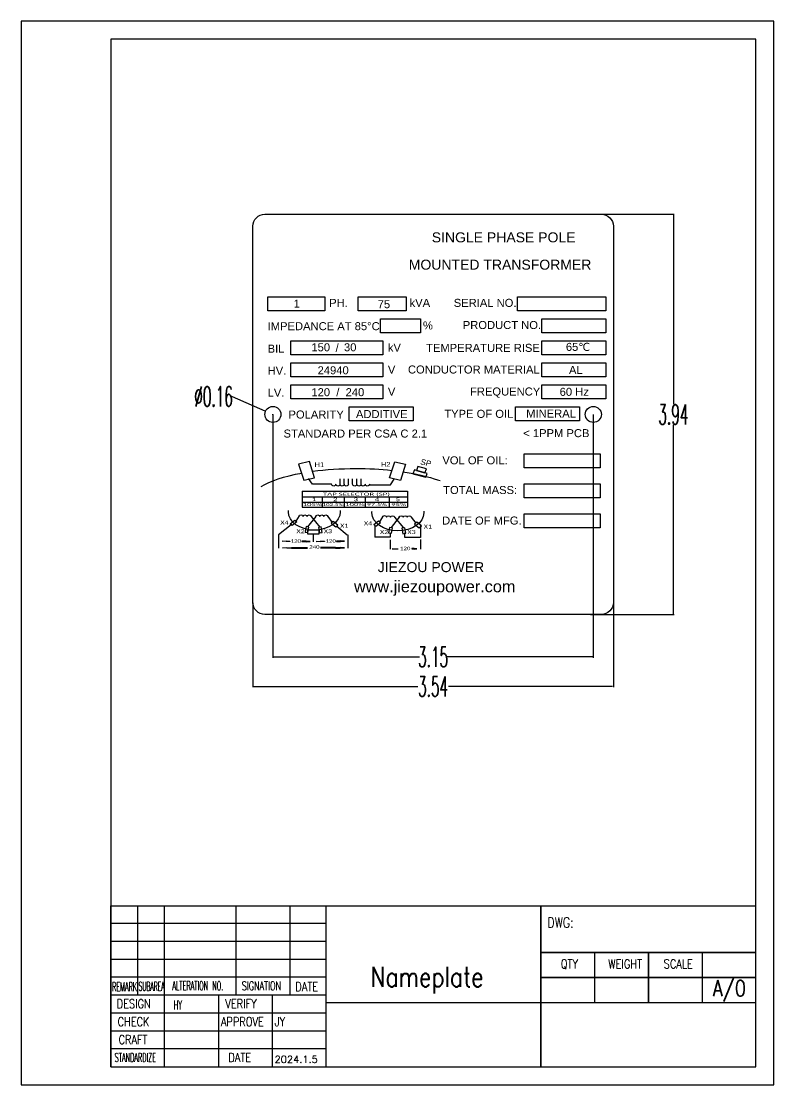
# Model space of a CAD drawing. Extents: x 4438 to 384502, y -178203 to -21188.
# Drawn here: x 383784.2 to 383972.1, y -175178 to -174912.3 of the extents above; entities that cross this region are included whole.
import ezdxf

# ---------------------------------------------------------------- set-up
doc = ezdxf.new("R2010")
doc.units = 0
doc.header["$LTSCALE"] = 8
doc.header["$MEASUREMENT"] = 0
doc.layers.get('0').update_dxf_attribs({"linetype": 'CONTINUOUS'})
doc.layers.get('DEFPOINTS').update_dxf_attribs({"linetype": 'CONTINUOUS'})
for name, color, linetype in [('C00-00-00', 7, 'CONTINUOUS'), ('INTE_THICK', 7, 'CONTINUOUS'), ('layer 1', 7, 'CONTINUOUS')]:
    doc.layers.add(name, color=color, linetype=linetype)
for name, color, linetype, lineweight in [('标注', 7, 'CONTINUOUS', 20), ('标注、文本', 3, 'CONTINUOUS', 25), ('粗实线层', 7, 'CONTINUOUS', 50)]:
    doc.layers.add(name, color=color, linetype=linetype, lineweight=lineweight)
doc.styles.add('1', font='arial.ttf', dxfattribs={"height": 1})
doc.styles.add('2', font='calibri.ttf', dxfattribs={"height": 1})
doc.styles.get("Standard").update_dxf_attribs({"font": 'txt.shx', "width": 0.5, "bigfont": 'intecad.shx'})
doc.styles.add('TEXTSTYLE_3', font='txt', dxfattribs={"width": 0.8, "bigfont": 'hztxt.shx'})
doc.styles.add('TEXTSTYLE_4', font='txt', dxfattribs={"width": 0.65, "bigfont": 'hztxt.shx'})
doc.styles.add('TEXTSTYLE_5', font='txt', dxfattribs={"width": 0.45, "bigfont": 'hztxt.shx'})
doc.styles.add('TEXTSTYLE_7', font='txt', dxfattribs={"width": 0.75, "bigfont": 'hztxt.shx'})
doc.dimstyles.new('文字', dxfattribs={"dimtxt": 5, "dimasz": 0.18, "dimexe": 0.18, "dimexo": 0.0625, "dimgap": 0.09, "dimtad": 0, "dimtih": 1, "dimtoh": 1, "dimdec": 4, "dimzin": 0, "dimdsep": 46, "dimtxsty": 'Standard', "dimcen": 0.09, "dimadec": 0, "dimazin": 0, "dimtfac": 1, "dimtdec": 4, "dimtofl": 0, "dimtmove": 0, "dimatfit": 3, "dimfxl": 1, "dimtolj": 1, "dimtzin": 0, "dimarcsym": 0})

# ---------------------------------------------------------------- blocks, each defined once
blk = doc.blocks.new('*D13')
at = {"layer": 'DEFPOINTS', "color": 0, "ltscale": 0.5, "transparency": 16777216}
for p in [(383842.03, -175057.56), (383932.03, -175057.56), (383932.03, -175078.57)]:
    blk.add_point(p, dxfattribs=at)
at = {"layer": '标注', "color": 0, "lineweight": -2, "ltscale": 0.5, "transparency": 16777216}
for p, q in [((383842.03, -175057.62), (383842.03, -175078.75)), ((383932.03, -175057.62), (383932.03, -175078.75)), ((383842.21, -175078.57), (383883.19, -175078.57)), ((383931.85, -175078.57), (383890.87, -175078.57))]:
    blk.add_line(p, q, dxfattribs=at)
at = {"layer": '标注', "color": 0, "ltscale": 0.5, "transparency": 16777216}
for points in [[(383842.21, -175078.54), (383842.21, -175078.6), (383842.03, -175078.57)], [(383931.85, -175078.54), (383931.85, -175078.6), (383932.03, -175078.57)]]:
    blk.add_solid(points, dxfattribs=at)
at = {"layer": '标注', "color": 0, "ltscale": 0.5, "transparency": 16777216, "insert": (383887.03, -175078.57), "char_height": 5, "attachment_point": 5}
blk.add_mtext('\\A1;3.54', dxfattribs=at)
blk = doc.blocks.new('*D35')
at = {"layer": 'DEFPOINTS', "color": 0, "ltscale": 0.5, "transparency": 16777216}
for p in [(383926.25, -174960.56), (383947.02, -174960.56), (383926.25, -175060.56)]:
    blk.add_point(p, dxfattribs=at)
at = {"layer": '标注', "color": 0, "lineweight": -2, "ltscale": 0.5, "transparency": 16777216}
for p, q in [((383926.31, -174960.56), (383947.2, -174960.56)), ((383947.02, -174960.74), (383947.02, -175007.97)), ((383947.02, -175060.38), (383947.02, -175013.15)), ((383926.31, -175060.56), (383947.2, -175060.56))]:
    blk.add_line(p, q, dxfattribs=at)
at = {"layer": '标注', "color": 0, "ltscale": 0.5, "transparency": 16777216}
for points in [[(383946.99, -174960.74), (383947.05, -174960.74), (383947.02, -174960.56)], [(383946.99, -175060.38), (383947.05, -175060.38), (383947.02, -175060.56)]]:
    blk.add_solid(points, dxfattribs=at)
at = {"layer": '标注', "color": 0, "ltscale": 0.5, "transparency": 16777216, "insert": (383947.02, -175010.56), "char_height": 5, "attachment_point": 5}
blk.add_mtext('\\A1;3.94', dxfattribs=at)
blk = doc.blocks.new('*D36')
at = {"layer": 'DEFPOINTS', "color": 0, "ltscale": 0.5, "transparency": 16777216}
for p in [(383847.03, -175010.56), (383927.03, -175010.56), (383927.03, -175071.17)]:
    blk.add_point(p, dxfattribs=at)
at = {"layer": '标注', "color": 0, "lineweight": -2, "ltscale": 0.5, "transparency": 16777216}
for p, q in [((383847.03, -175010.62), (383847.03, -175071.35)), ((383927.03, -175010.62), (383927.03, -175071.35)), ((383847.21, -175071.17), (383883.61, -175071.17)), ((383926.85, -175071.17), (383890.45, -175071.17))]:
    blk.add_line(p, q, dxfattribs=at)
at = {"layer": '标注', "color": 0, "ltscale": 0.5, "transparency": 16777216}
for points in [[(383847.21, -175071.14), (383847.21, -175071.2), (383847.03, -175071.17)], [(383926.85, -175071.14), (383926.85, -175071.2), (383927.03, -175071.17)]]:
    blk.add_solid(points, dxfattribs=at)
at = {"layer": '标注', "color": 0, "ltscale": 0.5, "transparency": 16777216, "insert": (383887.03, -175071.17), "char_height": 5, "attachment_point": 5}
blk.add_mtext('\\A1;3.15', dxfattribs=at)
blk = doc.blocks.new('*D37')
at = {"layer": 'DEFPOINTS', "color": 0, "ltscale": 0.5, "transparency": 16777216}
for p in [(383845.2, -175009.75), (383848.86, -175011.36)]:
    blk.add_point(p, dxfattribs=at)
at = {"layer": '标注', "color": 0, "lineweight": -2, "ltscale": 0.5, "transparency": 16777216}
for p, q in [((383836.68, -175006.09), (383836.86, -175006.09)), ((383836.86, -175006.09), (383845.03, -175009.68)), ((383846.94, -175010.56), (383847.12, -175010.56)), ((383847.03, -175010.65), (383847.03, -175010.47))]:
    blk.add_line(p, q, dxfattribs=at)
at = {"layer": '标注', "color": 0, "ltscale": 0.5, "transparency": 16777216}
blk.add_solid([(383845.05, -175009.65), (383845.02, -175009.71), (383845.2, -175009.75)], dxfattribs=at)
at = {"layer": '标注', "color": 0, "ltscale": 0.5, "transparency": 16777216, "insert": (383832.22, -175006.09), "char_height": 5, "attachment_point": 5}
blk.add_mtext('\\A1;%%C0.16', dxfattribs=at)

msp = doc.modelspace()

# ---------------------------------------------------------------- linework, layer by layer
for p, q in [((383854.305, -175029.724), (383854.305, -175033.735)), ((383854.305, -175031.147), (383880.64, -175031.147)), ((383859.417, -175033.735), (383859.417, -175031.147)), ((383864.938, -175033.735), (383864.938, -175031.147)), ((383870.125, -175033.735), (383870.125, -175031.147)), ((383876.024, -175031.147), (383876.024, -175033.735)), ((383854.305, -175032.476), (383880.64, -175032.476)), ((383854.305, -175033.735), (383880.64, -175033.735))]:
    msp.add_line(p, q)
at = {"color": 7, "linetype": 'Continuous'}
for p, q in [((383806.57, -175133.367), (383967.597, -175133.367)), ((383806.575, -175133.303), (383967.602, -175133.303)), ((383806.575, -175173.56), (383806.575, -175133.303)), ((383813.284, -175155.668), (383813.284, -175133.303)), ((383819.994, -175173.56), (383819.994, -175133.303)), ((383837.886, -175155.668), (383837.886, -175133.303)), ((383851.305, -175155.668), (383851.305, -175133.303)), ((383860.251, -175133.303), (383860.251, -175173.56)), ((383860.27, -175133.331), (383860.27, -175173.588)), ((383860.27, -175133.331), (383967.621, -175133.331)), ((383913.926, -175173.56), (383913.926, -175133.303)), ((383913.945, -175133.331), (383913.945, -175173.588)), ((383860.251, -175137.776), (383806.575, -175137.776)), ((383860.251, -175142.249), (383806.575, -175142.249)), ((383913.926, -175144.933), (383967.602, -175144.933)), ((383913.945, -175144.961), (383967.621, -175144.961)), ((383927.345, -175144.933), (383927.345, -175157.457)), ((383927.364, -175144.961), (383927.364, -175157.485)), ((383940.764, -175144.933), (383940.764, -175157.457)), ((383940.783, -175144.961), (383940.783, -175157.485)), ((383954.183, -175144.933), (383954.183, -175157.457)), ((383954.202, -175144.961), (383954.202, -175157.485)), ((383860.251, -175146.722), (383806.575, -175146.722)), ((383860.251, -175151.195), (383806.575, -175151.195)), ((383913.926, -175151.195), (383967.602, -175151.195)), ((383913.945, -175151.223), (383967.621, -175151.223)), ((383860.251, -175155.668), (383806.575, -175155.668)), ((383833.413, -175155.668), (383833.413, -175173.56)), ((383846.832, -175155.668), (383846.832, -175173.56)), ((383860.251, -175157.457), (383967.602, -175157.457)), ((383860.27, -175157.485), (383967.621, -175157.485)), ((383860.251, -175160.141), (383806.575, -175160.141)), ((383860.251, -175164.614), (383806.575, -175164.614)), ((383860.251, -175169.087), (383806.575, -175169.087))]:
    msp.add_line(p, q, dxfattribs=at)
at = {"color": 7}
msp.add_lwpolyline([(383854.305, -175029.724), (383880.64, -175029.724), (383880.64, -175033.735)], dxfattribs=at)
at = {"lineweight": 30}
for points in [[(383883.223, -175023.558), (383883.223, -175023.558), (383885.345, -175024.148), (383885.345, -175024.148), (383885.345, -175024.148), (383885.345, -175024.148), (383884.971, -175025.134), (383884.971, -175025.134), (383884.971, -175025.134), (383884.971, -175025.134), (383882.848, -175024.544), (383882.848, -175024.544), (383882.848, -175024.544), (383882.848, -175024.544), (383883.223, -175023.558), (383883.223, -175023.558)], [(383882.396, -175024.419), (383882.396, -175024.419), (383885.539, -175025.292), (383885.539, -175025.292), (383885.539, -175025.292), (383885.539, -175025.292), (383885.185, -175026.222), (383885.185, -175026.222), (383885.185, -175026.222), (383885.185, -175026.222), (383882.004, -175025.448), (383882.004, -175025.448), (383882.004, -175025.448), (383882.004, -175025.448), (383882.396, -175024.419), (383882.396, -175024.419)]]:
    msp.add_open_spline(points, degree=3, knots=[0, 0, 0, 0, 0.25, 0.25, 0.25, 0.25, 0.5, 0.5, 0.5, 0.5, 0.75, 0.75, 0.75, 0.75, 1, 1, 1, 1], dxfattribs=at)
at = {"layer": 'C00-00-00', "lineweight": 25}
msp.add_lwpolyline([(383845.031, -174960.557), (383929.031, -174960.557, -0.4142136), (383932.031, -174963.557), (383932.031, -175057.557, -0.4142136), (383929.031, -175060.557), (383845.031, -175060.557, -0.4142136), (383842.031, -175057.557), (383842.031, -174963.557, -0.4142136)], format="xyb", close=True, dxfattribs=at)
for points in [[(383845.742, -174981.196), (383859.988, -174981.196), (383859.988, -174984.696), (383845.742, -174984.696)], [(383868.323, -174981.196), (383880.323, -174981.196), (383880.323, -174984.696), (383868.323, -174984.696)], [(383908.136, -174981.196), (383930.136, -174981.196), (383930.136, -174984.696), (383908.136, -174984.696)], [(383873.875, -174986.696), (383883.875, -174986.696), (383883.875, -174990.196), (383873.875, -174990.196)], [(383914.136, -174986.696), (383930.136, -174986.696), (383930.136, -174990.196), (383914.136, -174990.196)], [(383851.478, -174992.196), (383874.478, -174992.196), (383874.478, -174995.696), (383851.478, -174995.696)], [(383914.136, -174992.196), (383930.136, -174992.196), (383930.136, -174995.696), (383914.136, -174995.696)], [(383851.478, -174997.696), (383874.478, -174997.696), (383874.478, -175001.196), (383851.478, -175001.196)], [(383914.136, -174997.696), (383930.136, -174997.696), (383930.136, -175001.196), (383914.136, -175001.196)], [(383851.478, -175003.196), (383874.478, -175003.196), (383874.478, -175006.696), (383851.478, -175006.696)], [(383914.136, -175003.196), (383930.136, -175003.196), (383930.136, -175006.696), (383914.136, -175006.696)], [(383866.051, -175008.696), (383882.051, -175008.696), (383882.051, -175012.196), (383866.051, -175012.196)], [(383907.599, -175008.696), (383923.599, -175008.696), (383923.599, -175012.196), (383907.599, -175012.196)], [(383909.761, -175020.436), (383928.761, -175020.436), (383928.761, -175023.936), (383909.761, -175023.936)], [(383909.761, -175027.936), (383928.761, -175027.936), (383928.761, -175031.436), (383909.761, -175031.436)], [(383909.761, -175035.436), (383928.761, -175035.436), (383928.761, -175038.936), (383909.761, -175038.936)]]:
    msp.add_lwpolyline(points, close=True, dxfattribs=at)
for centre in [(383847.031, -175010.557), (383927.031, -175010.557)]:
    msp.add_circle(centre, 2, dxfattribs=at)
at = {"layer": 'INTE_THICK'}
for p, q in [((383967.597, -174916.819), (383806.575, -174916.819)), ((383806.575, -174916.819), (383806.575, -175173.56)), ((383967.597, -175173.56), (383967.597, -174916.819)), ((383806.575, -175173.56), (383967.597, -175173.56))]:
    msp.add_line(p, q, dxfattribs=at)
at = {"layer": 'layer 1', "color": 7, "lineweight": 25}
for p, q in [((383863.807, -175028.024), (383863.807, -175026.656)), ((383864.857, -175028.019), (383864.857, -175026.651)), ((383865.881, -175028.019), (383865.881, -175026.651)), ((383866.931, -175028.019), (383866.931, -175026.651)), ((383867.98, -175028.019), (383867.98, -175026.651)), ((383869.03, -175028.024), (383869.03, -175026.656))]:
    msp.add_line(p, q, dxfattribs=at)
msp.add_lwpolyline([(383855.697, -175040.436), (383858.553, -175040.436), (383858.553, -175039.503), (383855.697, -175039.503), (383855.697, -175040.436)], close=True, dxfattribs=at)
for points, knots in [([(383853.455, -175022.961), (383853.455, -175022.961), (383856.156, -175022.343), (383856.156, -175022.343), (383856.156, -175022.343), (383856.156, -175022.343), (383857.423, -175026.384), (383857.423, -175026.384), (383857.423, -175026.384), (383857.423, -175026.384), (383854.721, -175027.002), (383854.721, -175027.002), (383854.721, -175027.002), (383854.721, -175027.002), (383853.455, -175022.961), (383853.455, -175022.961)], [0, 0, 0, 0, 0.25, 0.25, 0.25, 0.25, 0.5, 0.5, 0.5, 0.5, 0.75, 0.75, 0.75, 0.75, 1, 1, 1, 1]), ([(383876.176, -175026.442), (383876.176, -175026.442), (383878.878, -175027.06), (383878.878, -175027.06), (383878.878, -175027.06), (383878.878, -175027.06), (383880.144, -175023.019), (383880.144, -175023.019), (383880.144, -175023.019), (383880.144, -175023.019), (383877.443, -175022.4), (383877.443, -175022.4), (383877.443, -175022.4), (383877.443, -175022.4), (383876.176, -175026.442), (383876.176, -175026.442)], [0, 0, 0, 0, 0.25, 0.25, 0.25, 0.25, 0.5, 0.5, 0.5, 0.5, 0.75, 0.75, 0.75, 0.75, 1, 1, 1, 1]), ([(383856.974, -175024.779), (383860.267, -175024.326), (383863.922, -175024.074), (383867.77, -175024.074), (383867.77, -175024.074), (383870.917, -175024.074), (383873.935, -175024.243), (383876.731, -175024.552)], [0, 0, 0, 0, 0.5, 0.5, 0.5, 0.5, 1, 1, 1, 1]), ([(383862.736, -175028.019), (383862.736, -175028.266), (383862.501, -175028.467), (383862.212, -175028.467), (383862.212, -175028.467), (383861.922, -175028.467), (383861.687, -175028.266), (383861.687, -175028.019)], [0, 0, 0, 0, 0.5, 0.5, 0.5, 0.5, 1, 1, 1, 1]), ([(383863.785, -175028.019), (383863.785, -175028.266), (383863.55, -175028.467), (383863.26, -175028.467), (383863.26, -175028.467), (383862.971, -175028.467), (383862.736, -175028.266), (383862.736, -175028.019)], [0, 0, 0, 0, 0.5, 0.5, 0.5, 0.5, 1, 1, 1, 1]), ([(383864.833, -175028.019), (383864.833, -175028.266), (383864.599, -175028.467), (383864.309, -175028.467), (383864.309, -175028.467), (383864.019, -175028.467), (383863.785, -175028.266), (383863.785, -175028.019)], [0, 0, 0, 0, 0.5, 0.5, 0.5, 0.5, 1, 1, 1, 1]), ([(383865.882, -175028.019), (383865.882, -175028.266), (383865.647, -175028.467), (383865.358, -175028.467), (383865.358, -175028.467), (383865.068, -175028.467), (383864.833, -175028.266), (383864.833, -175028.019)], [0, 0, 0, 0, 0.5, 0.5, 0.5, 0.5, 1, 1, 1, 1]), ([(383867.979, -175028.019), (383867.979, -175028.266), (383867.745, -175028.467), (383867.455, -175028.467), (383867.455, -175028.467), (383867.165, -175028.467), (383866.931, -175028.266), (383866.931, -175028.019)], [0, 0, 0, 0, 0.5, 0.5, 0.5, 0.5, 1, 1, 1, 1]), ([(383869.028, -175028.019), (383869.028, -175028.266), (383868.793, -175028.467), (383868.504, -175028.467), (383868.504, -175028.467), (383868.214, -175028.467), (383867.979, -175028.266), (383867.979, -175028.019)], [0, 0, 0, 0, 0.5, 0.5, 0.5, 0.5, 1, 1, 1, 1]), ([(383870.077, -175028.019), (383870.077, -175028.266), (383869.842, -175028.467), (383869.552, -175028.467), (383869.552, -175028.467), (383869.263, -175028.467), (383869.028, -175028.266), (383869.028, -175028.019)], [0, 0, 0, 0, 0.5, 0.5, 0.5, 0.5, 1, 1, 1, 1]), ([(383871.125, -175028.019), (383871.125, -175028.266), (383870.891, -175028.467), (383870.601, -175028.467), (383870.601, -175028.467), (383870.311, -175028.467), (383870.077, -175028.266), (383870.077, -175028.019)], [0, 0, 0, 0, 0.5, 0.5, 0.5, 0.5, 1, 1, 1, 1]), ([(383863.815, -175034.561), (383863.828, -175034.683), (383863.836, -175034.805), (383863.836, -175034.929), (383863.836, -175034.929), (383863.836, -175037.434), (383860.937, -175039.466), (383857.362, -175039.466), (383857.362, -175039.466), (383853.788, -175039.466), (383850.889, -175037.434), (383850.889, -175034.929), (383850.889, -175034.929), (383850.889, -175034.805), (383850.896, -175034.683), (383850.91, -175034.561)], [0, 0, 0, 0, 0.25, 0.25, 0.25, 0.25, 0.5, 0.5, 0.5, 0.5, 0.75, 0.75, 0.75, 0.75, 1, 1, 1, 1]), ([(383853.55, -175036.053), (383853.55, -175035.834), (383853.776, -175035.656), (383854.054, -175035.656), (383854.054, -175035.656), (383854.332, -175035.656), (383854.557, -175035.834), (383854.557, -175036.053)], [0, 0, 0, 0, 0.5, 0.5, 0.5, 0.5, 1, 1, 1, 1]), ([(383854.542, -175036.063), (383854.542, -175035.844), (383854.767, -175035.666), (383855.045, -175035.666), (383855.045, -175035.666), (383855.323, -175035.666), (383855.549, -175035.844), (383855.549, -175036.063)], [0, 0, 0, 0, 0.5, 0.5, 0.5, 0.5, 1, 1, 1, 1]), ([(383855.549, -175036.063), (383855.549, -175035.844), (383855.774, -175035.666), (383856.052, -175035.666), (383856.052, -175035.666), (383856.33, -175035.666), (383856.556, -175035.844), (383856.556, -175036.063)], [0, 0, 0, 0, 0.5, 0.5, 0.5, 0.5, 1, 1, 1, 1]), ([(383857.722, -175036.063), (383857.722, -175035.844), (383857.947, -175035.666), (383858.225, -175035.666), (383858.225, -175035.666), (383858.504, -175035.666), (383858.729, -175035.844), (383858.729, -175036.063)], [0, 0, 0, 0, 0.5, 0.5, 0.5, 0.5, 1, 1, 1, 1]), ([(383858.714, -175036.074), (383858.714, -175035.855), (383858.939, -175035.677), (383859.217, -175035.677), (383859.217, -175035.677), (383859.495, -175035.677), (383859.721, -175035.855), (383859.721, -175036.074)], [0, 0, 0, 0, 0.5, 0.5, 0.5, 0.5, 1, 1, 1, 1]), ([(383859.721, -175036.074), (383859.721, -175035.855), (383859.946, -175035.677), (383860.224, -175035.677), (383860.224, -175035.677), (383860.502, -175035.677), (383860.728, -175035.855), (383860.728, -175036.074)], [0, 0, 0, 0, 0.5, 0.5, 0.5, 0.5, 1, 1, 1, 1]), ([(383884.679, -175034.759), (383884.693, -175034.88), (383884.7, -175035.003), (383884.7, -175035.127), (383884.7, -175035.127), (383884.7, -175037.632), (383881.801, -175039.663), (383878.227, -175039.663), (383878.227, -175039.663), (383874.653, -175039.663), (383871.754, -175037.632), (383871.754, -175035.127), (383871.754, -175035.127), (383871.754, -175035.003), (383871.761, -175034.88), (383871.775, -175034.759)], [0, 0, 0, 0, 0.25, 0.25, 0.25, 0.25, 0.5, 0.5, 0.5, 0.5, 0.75, 0.75, 0.75, 0.75, 1, 1, 1, 1]), ([(383874.415, -175036.25), (383874.415, -175036.031), (383874.64, -175035.853), (383874.918, -175035.853), (383874.918, -175035.853), (383875.197, -175035.853), (383875.422, -175036.031), (383875.422, -175036.25)], [0, 0, 0, 0, 0.5, 0.5, 0.5, 0.5, 1, 1, 1, 1]), ([(383875.407, -175036.261), (383875.407, -175036.042), (383875.632, -175035.864), (383875.91, -175035.864), (383875.91, -175035.864), (383876.188, -175035.864), (383876.414, -175036.042), (383876.414, -175036.261)], [0, 0, 0, 0, 0.5, 0.5, 0.5, 0.5, 1, 1, 1, 1]), ([(383876.414, -175036.261), (383876.414, -175036.042), (383876.639, -175035.864), (383876.917, -175035.864), (383876.917, -175035.864), (383877.195, -175035.864), (383877.421, -175036.042), (383877.421, -175036.261)], [0, 0, 0, 0, 0.5, 0.5, 0.5, 0.5, 1, 1, 1, 1]), ([(383878.587, -175036.261), (383878.587, -175036.042), (383878.812, -175035.864), (383879.09, -175035.864), (383879.09, -175035.864), (383879.368, -175035.864), (383879.594, -175036.042), (383879.594, -175036.261)], [0, 0, 0, 0, 0.5, 0.5, 0.5, 0.5, 1, 1, 1, 1]), ([(383879.578, -175036.271), (383879.578, -175036.052), (383879.804, -175035.874), (383880.082, -175035.874), (383880.082, -175035.874), (383880.36, -175035.874), (383880.585, -175036.052), (383880.585, -175036.271)], [0, 0, 0, 0, 0.5, 0.5, 0.5, 0.5, 1, 1, 1, 1]), ([(383880.585, -175036.271), (383880.585, -175036.052), (383880.811, -175035.874), (383881.089, -175035.874), (383881.089, -175035.874), (383881.367, -175035.874), (383881.592, -175036.052), (383881.592, -175036.271)], [0, 0, 0, 0, 0.5, 0.5, 0.5, 0.5, 1, 1, 1, 1]), ([(383853.026, -175037.422), (383853.026, -175037.422), (383852.501, -175036.982), (383852.501, -175036.982), (383852.501, -175036.982), (383852.501, -175036.982), (383851.333, -175037.903), (383851.333, -175037.903), (383851.333, -175037.903), (383851.333, -175037.903), (383851.857, -175038.343), (383851.857, -175038.343), (383851.857, -175038.343), (383851.857, -175038.343), (383853.026, -175037.422), (383853.026, -175037.422)], [0, 0, 0, 0, 0.25, 0.25, 0.25, 0.25, 0.5, 0.5, 0.5, 0.5, 0.75, 0.75, 0.75, 0.75, 1, 1, 1, 1]), ([(383855.309, -175038.58), (383855.309, -175038.58), (383856.017, -175038.705), (383856.017, -175038.705), (383856.017, -175038.705), (383856.017, -175038.705), (383855.777, -175040.07), (383855.777, -175040.07), (383855.777, -175040.07), (383855.777, -175040.07), (383855.068, -175039.945), (383855.068, -175039.945), (383855.068, -175039.945), (383855.068, -175039.945), (383855.309, -175038.58), (383855.309, -175038.58)], [0, 0, 0, 0, 0.25, 0.25, 0.25, 0.25, 0.5, 0.5, 0.5, 0.5, 0.75, 0.75, 0.75, 0.75, 1, 1, 1, 1]), ([(383858.396, -175038.799), (383858.396, -175038.799), (383859.104, -175038.675), (383859.104, -175038.675), (383859.104, -175038.675), (383859.104, -175038.675), (383859.345, -175040.04), (383859.345, -175040.04), (383859.345, -175040.04), (383859.345, -175040.04), (383858.637, -175040.164), (383858.637, -175040.164), (383858.637, -175040.164), (383858.637, -175040.164), (383858.396, -175038.799), (383858.396, -175038.799)], [0, 0, 0, 0, 0.25, 0.25, 0.25, 0.25, 0.5, 0.5, 0.5, 0.5, 0.75, 0.75, 0.75, 0.75, 1, 1, 1, 1]), ([(383861.552, -175037.755), (383861.552, -175037.755), (383862.076, -175037.315), (383862.076, -175037.315), (383862.076, -175037.315), (383862.076, -175037.315), (383863.244, -175038.237), (383863.244, -175038.237), (383863.244, -175038.237), (383863.244, -175038.237), (383862.72, -175038.676), (383862.72, -175038.676), (383862.72, -175038.676), (383862.72, -175038.676), (383861.552, -175037.755), (383861.552, -175037.755)], [0, 0, 0, 0, 0.25, 0.25, 0.25, 0.25, 0.5, 0.5, 0.5, 0.5, 0.75, 0.75, 0.75, 0.75, 1, 1, 1, 1]), ([(383873.89, -175037.619), (383873.89, -175037.619), (383873.366, -175037.179), (383873.366, -175037.179), (383873.366, -175037.179), (383873.366, -175037.179), (383872.198, -175038.1), (383872.198, -175038.1), (383872.198, -175038.1), (383872.198, -175038.1), (383872.722, -175038.54), (383872.722, -175038.54), (383872.722, -175038.54), (383872.722, -175038.54), (383873.89, -175037.619), (383873.89, -175037.619)], [0, 0, 0, 0, 0.25, 0.25, 0.25, 0.25, 0.5, 0.5, 0.5, 0.5, 0.75, 0.75, 0.75, 0.75, 1, 1, 1, 1]), ([(383876.174, -175038.778), (383876.174, -175038.778), (383876.882, -175038.902), (383876.882, -175038.902), (383876.882, -175038.902), (383876.882, -175038.902), (383876.641, -175040.267), (383876.641, -175040.267), (383876.641, -175040.267), (383876.641, -175040.267), (383875.933, -175040.143), (383875.933, -175040.143), (383875.933, -175040.143), (383875.933, -175040.143), (383876.174, -175038.778), (383876.174, -175038.778)], [0, 0, 0, 0, 0.25, 0.25, 0.25, 0.25, 0.5, 0.5, 0.5, 0.5, 0.75, 0.75, 0.75, 0.75, 1, 1, 1, 1]), ([(383879.26, -175038.997), (383879.26, -175038.997), (383879.969, -175038.872), (383879.969, -175038.872), (383879.969, -175038.872), (383879.969, -175038.872), (383880.209, -175040.237), (383880.209, -175040.237), (383880.209, -175040.237), (383880.209, -175040.237), (383879.501, -175040.362), (383879.501, -175040.362), (383879.501, -175040.362), (383879.501, -175040.362), (383879.26, -175038.997), (383879.26, -175038.997)], [0, 0, 0, 0, 0.25, 0.25, 0.25, 0.25, 0.5, 0.5, 0.5, 0.5, 0.75, 0.75, 0.75, 0.75, 1, 1, 1, 1]), ([(383882.416, -175037.953), (383882.416, -175037.953), (383882.941, -175037.513), (383882.941, -175037.513), (383882.941, -175037.513), (383882.941, -175037.513), (383884.109, -175038.434), (383884.109, -175038.434), (383884.109, -175038.434), (383884.109, -175038.434), (383883.585, -175038.874), (383883.585, -175038.874), (383883.585, -175038.874), (383883.585, -175038.874), (383882.416, -175037.953), (383882.416, -175037.953)], [0, 0, 0, 0, 0.25, 0.25, 0.25, 0.25, 0.5, 0.5, 0.5, 0.5, 0.75, 0.75, 0.75, 0.75, 1, 1, 1, 1]), ([(383851.257, -175042.208), (383851.257, -175042.208), (383850.312, -175042.208), (383850.312, -175042.208), (383850.312, -175042.208), (383850.312, -175042.208), (383850.312, -175042.168), (383850.312, -175042.168), (383850.312, -175042.168), (383850.312, -175042.168), (383849.368, -175042.249), (383849.368, -175042.249), (383849.368, -175042.249), (383849.368, -175042.249), (383850.312, -175042.33), (383850.312, -175042.33), (383850.312, -175042.33), (383850.312, -175042.33), (383850.312, -175042.29), (383850.312, -175042.29), (383850.312, -175042.29), (383850.312, -175042.29), (383851.257, -175042.29), (383851.257, -175042.29), (383851.257, -175042.29), (383851.257, -175042.29), (383851.257, -175042.208), (383851.257, -175042.208)], [0, 0, 0, 0, 0.1428571, 0.1428571, 0.1428571, 0.1428572, 0.2857143, 0.2857143, 0.2857143, 0.2857143, 0.4285714, 0.4285714, 0.4285714, 0.4285714, 0.5714286, 0.5714286, 0.5714286, 0.5714286, 0.7142857, 0.7142857, 0.7142857, 0.7142857, 0.8571429, 0.8571429, 0.8571429, 0.8571429, 1, 1, 1, 1]), ([(383854.24, -175042.238), (383854.24, -175042.238), (383855.3, -175042.238), (383855.3, -175042.238), (383855.3, -175042.238), (383855.3, -175042.238), (383855.3, -175042.198), (383855.3, -175042.198), (383855.3, -175042.198), (383855.3, -175042.198), (383856.36, -175042.279), (383856.36, -175042.279), (383856.36, -175042.279), (383856.36, -175042.279), (383855.3, -175042.36), (383855.3, -175042.36), (383855.3, -175042.36), (383855.3, -175042.36), (383855.3, -175042.32), (383855.3, -175042.32), (383855.3, -175042.32), (383855.3, -175042.32), (383854.24, -175042.32), (383854.24, -175042.32), (383854.24, -175042.32), (383854.24, -175042.32), (383854.24, -175042.238), (383854.24, -175042.238)], [0, 0, 0, 0, 0.1428571, 0.1428571, 0.1428571, 0.1428572, 0.2857143, 0.2857143, 0.2857143, 0.2857143, 0.4285714, 0.4285714, 0.4285714, 0.4285714, 0.5714286, 0.5714286, 0.5714286, 0.5714286, 0.7142857, 0.7142857, 0.7142857, 0.7142857, 0.8571429, 0.8571429, 0.8571429, 0.8571429, 1, 1, 1, 1]), ([(383859.916, -175042.251), (383859.916, -175042.251), (383858.856, -175042.251), (383858.856, -175042.251), (383858.856, -175042.251), (383858.856, -175042.251), (383858.856, -175042.211), (383858.856, -175042.211), (383858.856, -175042.211), (383858.856, -175042.211), (383857.795, -175042.292), (383857.795, -175042.292), (383857.795, -175042.292), (383857.795, -175042.292), (383858.856, -175042.373), (383858.856, -175042.373), (383858.856, -175042.373), (383858.856, -175042.373), (383858.856, -175042.333), (383858.856, -175042.333), (383858.856, -175042.333), (383858.856, -175042.333), (383859.916, -175042.333), (383859.916, -175042.333), (383859.916, -175042.333), (383859.916, -175042.333), (383859.916, -175042.251), (383859.916, -175042.251)], [0, 0, 0, 0, 0.1428571, 0.1428571, 0.1428571, 0.1428572, 0.2857143, 0.2857143, 0.2857143, 0.2857143, 0.4285714, 0.4285714, 0.4285714, 0.4285714, 0.5714286, 0.5714286, 0.5714286, 0.5714286, 0.7142857, 0.7142857, 0.7142857, 0.7142857, 0.8571429, 0.8571429, 0.8571429, 0.8571429, 1, 1, 1, 1]), ([(383862.899, -175042.222), (383862.899, -175042.222), (383863.922, -175042.222), (383863.922, -175042.222), (383863.922, -175042.222), (383863.922, -175042.222), (383863.922, -175042.181), (383863.922, -175042.181), (383863.922, -175042.181), (383863.922, -175042.181), (383864.945, -175042.262), (383864.945, -175042.262), (383864.945, -175042.262), (383864.945, -175042.262), (383863.922, -175042.343), (383863.922, -175042.343), (383863.922, -175042.343), (383863.922, -175042.343), (383863.922, -175042.303), (383863.922, -175042.303), (383863.922, -175042.303), (383863.922, -175042.303), (383862.899, -175042.303), (383862.899, -175042.303), (383862.899, -175042.303), (383862.899, -175042.303), (383862.899, -175042.222), (383862.899, -175042.222)], [0, 0, 0, 0, 0.1428571, 0.1428571, 0.1428571, 0.1428572, 0.2857143, 0.2857143, 0.2857143, 0.2857143, 0.4285714, 0.4285714, 0.4285714, 0.4285714, 0.5714286, 0.5714286, 0.5714286, 0.5714286, 0.7142857, 0.7142857, 0.7142857, 0.7142857, 0.8571429, 0.8571429, 0.8571429, 0.8571429, 1, 1, 1, 1]), ([(383851.608, -175043.88), (383851.608, -175043.88), (383850.5, -175043.88), (383850.5, -175043.88), (383850.5, -175043.88), (383850.5, -175043.88), (383850.5, -175043.84), (383850.5, -175043.84), (383850.5, -175043.84), (383850.5, -175043.84), (383849.392, -175043.921), (383849.392, -175043.921), (383849.392, -175043.921), (383849.392, -175043.921), (383850.5, -175044.002), (383850.5, -175044.002), (383850.5, -175044.002), (383850.5, -175044.002), (383850.5, -175043.962), (383850.5, -175043.962), (383850.5, -175043.962), (383850.5, -175043.962), (383851.608, -175043.962), (383851.608, -175043.962), (383851.608, -175043.962), (383851.608, -175043.962), (383851.608, -175043.88), (383851.608, -175043.88)], [0, 0, 0, 0, 0.1428571, 0.1428571, 0.1428571, 0.1428572, 0.2857143, 0.2857143, 0.2857143, 0.2857143, 0.4285714, 0.4285714, 0.4285714, 0.4285714, 0.5714286, 0.5714286, 0.5714286, 0.5714286, 0.7142857, 0.7142857, 0.7142857, 0.7142857, 0.8571429, 0.8571429, 0.8571429, 0.8571429, 1, 1, 1, 1]), ([(383862.698, -175043.873), (383862.698, -175043.873), (383863.806, -175043.873), (383863.806, -175043.873), (383863.806, -175043.873), (383863.806, -175043.873), (383863.806, -175043.832), (383863.806, -175043.832), (383863.806, -175043.832), (383863.806, -175043.832), (383864.914, -175043.913), (383864.914, -175043.913), (383864.914, -175043.913), (383864.914, -175043.913), (383863.806, -175043.994), (383863.806, -175043.994), (383863.806, -175043.994), (383863.806, -175043.994), (383863.806, -175043.954), (383863.806, -175043.954), (383863.806, -175043.954), (383863.806, -175043.954), (383862.698, -175043.954), (383862.698, -175043.954), (383862.698, -175043.954), (383862.698, -175043.954), (383862.698, -175043.873), (383862.698, -175043.873)], [0, 0, 0, 0, 0.1428571, 0.1428571, 0.1428571, 0.1428572, 0.2857143, 0.2857143, 0.2857143, 0.2857143, 0.4285714, 0.4285714, 0.4285714, 0.4285714, 0.5714286, 0.5714286, 0.5714286, 0.5714286, 0.7142857, 0.7142857, 0.7142857, 0.7142857, 0.8571429, 0.8571429, 0.8571429, 0.8571429, 1, 1, 1, 1]), ([(383878.227, -175044.149), (383878.227, -175044.149), (383877.539, -175044.149), (383877.539, -175044.149), (383877.539, -175044.149), (383877.539, -175044.149), (383877.539, -175044.109), (383877.539, -175044.109), (383877.539, -175044.109), (383877.539, -175044.109), (383876.85, -175044.19), (383876.85, -175044.19), (383876.85, -175044.19), (383876.85, -175044.19), (383877.539, -175044.271), (383877.539, -175044.271), (383877.539, -175044.271), (383877.539, -175044.271), (383877.539, -175044.231), (383877.539, -175044.231), (383877.539, -175044.231), (383877.539, -175044.231), (383878.227, -175044.231), (383878.227, -175044.231), (383878.227, -175044.231), (383878.227, -175044.231), (383878.227, -175044.149), (383878.227, -175044.149)], [0, 0, 0, 0, 0.1428571, 0.1428571, 0.1428571, 0.1428572, 0.2857143, 0.2857143, 0.2857143, 0.2857143, 0.4285714, 0.4285714, 0.4285714, 0.4285714, 0.5714286, 0.5714286, 0.5714286, 0.5714286, 0.7142857, 0.7142857, 0.7142857, 0.7142857, 0.8571429, 0.8571429, 0.8571429, 0.8571429, 1, 1, 1, 1]), ([(383881.713, -175044.073), (383881.713, -175044.073), (383882.336, -175044.073), (383882.336, -175044.073), (383882.336, -175044.073), (383882.336, -175044.073), (383882.336, -175044.032), (383882.336, -175044.032), (383882.336, -175044.032), (383882.336, -175044.032), (383882.96, -175044.114), (383882.96, -175044.114), (383882.96, -175044.114), (383882.96, -175044.114), (383882.336, -175044.195), (383882.336, -175044.195), (383882.336, -175044.195), (383882.336, -175044.195), (383882.336, -175044.154), (383882.336, -175044.154), (383882.336, -175044.154), (383882.336, -175044.154), (383881.713, -175044.154), (383881.713, -175044.154), (383881.713, -175044.154), (383881.713, -175044.154), (383881.713, -175044.073), (383881.713, -175044.073)], [0, 0, 0, 0, 0.1428571, 0.1428571, 0.1428571, 0.1428572, 0.2857143, 0.2857143, 0.2857143, 0.2857143, 0.4285714, 0.4285714, 0.4285714, 0.4285714, 0.5714286, 0.5714286, 0.5714286, 0.5714286, 0.7142857, 0.7142857, 0.7142857, 0.7142857, 0.8571429, 0.8571429, 0.8571429, 0.8571429, 1, 1, 1, 1])]:
    msp.add_open_spline(points, degree=3, knots=knots, dxfattribs=at)
for points in [[(383844.096, -175028.613), (383846.315, -175027.201), (383849.864, -175026.018), (383854.25, -175025.214)], [(383879.486, -175024.912), (383883.763, -175025.562), (383887.374, -175026.558), (383888.761, -175027.112)], [(383856.931, -175028.019), (383856.931, -175028.019), (383855.961, -175026.581), (383855.961, -175026.581)], [(383861.687, -175028.019), (383861.687, -175028.019), (383856.931, -175028.019), (383856.931, -175028.019)], [(383871.106, -175028.141), (383871.106, -175028.141), (383876.371, -175028.141), (383876.371, -175028.141)], [(383876.371, -175028.141), (383876.371, -175028.141), (383877.342, -175026.704), (383877.342, -175026.704)], [(383853.55, -175035.933), (383853.55, -175035.933), (383852.764, -175037.202), (383852.764, -175037.202)], [(383857.722, -175036.063), (383857.722, -175036.063), (383855.663, -175038.643), (383855.663, -175038.643)], [(383856.556, -175036.063), (383856.556, -175036.063), (383858.75, -175038.737), (383858.75, -175038.737)], [(383860.728, -175036.074), (383860.728, -175036.074), (383861.814, -175037.535), (383861.814, -175037.535)], [(383874.415, -175036.13), (383874.415, -175036.13), (383873.628, -175037.399), (383873.628, -175037.399)], [(383878.587, -175036.261), (383878.587, -175036.261), (383876.528, -175038.84), (383876.528, -175038.84)], [(383877.421, -175036.261), (383877.421, -175036.261), (383879.615, -175038.934), (383879.615, -175038.934)], [(383881.592, -175036.271), (383881.592, -175036.271), (383882.679, -175037.733), (383882.679, -175037.733)], [(383851.595, -175038.123), (383851.595, -175038.123), (383848.45, -175040.639), (383848.45, -175040.639)], [(383862.982, -175038.457), (383862.982, -175038.457), (383865.602, -175040.652), (383865.602, -175040.652)], [(383872.46, -175038.32), (383872.46, -175038.32), (383872.46, -175041.273), (383872.46, -175041.273)], [(383883.909, -175038.364), (383883.909, -175038.364), (383883.909, -175041.317), (383883.909, -175041.317)], [(383848.45, -175040.639), (383848.45, -175040.639), (383848.45, -175044.002), (383848.45, -175044.002)], [(383857.072, -175040.463), (383857.072, -175040.463), (383857.072, -175042.441), (383857.072, -175042.441)], [(383857.084, -175040.476), (383857.084, -175040.476), (383857.084, -175042.326), (383857.084, -175042.326)], [(383865.705, -175040.652), (383865.705, -175040.652), (383865.705, -175044.002), (383865.705, -175044.002)], [(383876.287, -175041.273), (383876.287, -175041.273), (383872.46, -175041.273), (383872.46, -175041.273)], [(383876.287, -175040.205), (383876.287, -175040.205), (383876.287, -175041.273), (383876.287, -175041.273)], [(383876.292, -175041.93), (383876.292, -175041.93), (383876.292, -175044.199), (383876.292, -175044.199)], [(383879.866, -175040.177), (383879.866, -175040.177), (383879.866, -175041.245), (383879.866, -175041.245)], [(383879.866, -175041.245), (383879.866, -175041.245), (383883.909, -175041.245), (383883.909, -175041.245)], [(383883.909, -175041.847), (383883.909, -175041.847), (383883.909, -175044.199), (383883.909, -175044.199)]]:
    msp.add_open_spline(points, degree=3, dxfattribs=at)
at = {"layer": 'layer 1', "color": 7, "lineweight": 40}
for points in [[(383851.692, -175043.909), (383851.692, -175043.909), (383855.7, -175043.909), (383855.7, -175043.909)], [(383862.698, -175043.913), (383862.698, -175043.913), (383858.945, -175043.913), (383858.945, -175043.913)]]:
    msp.add_open_spline(points, degree=3, dxfattribs=at)
at = {"layer": '粗实线层', "color": 1, "lineweight": -3}
for p, q in [((383972.07, -174912.346), (383784.211, -174912.346)), ((383784.211, -174912.346), (383784.211, -175178.033)), ((383972.07, -175178.033), (383972.07, -174912.346)), ((383784.211, -175178.033), (383972.07, -175178.033))]:
    msp.add_line(p, q, dxfattribs=at)

# ---------------------------------------------------------------- texts
at = {"lineweight": 30, "style": '1', "oblique": 4.50113}
msp.add_text('SP', height=1.4352, rotation=347.09823, dxfattribs=at).set_placement((383883.713, -175023.042))
at = {"style": '2', "oblique": 0}
for s, height, width, p in [('1', 0.892, 1.560455, (383856.736, -175032.208)), ('TAP SELECTOR (SP)', 0.74444, 1.870617, (383859.53, -175030.853)), ('2', 0.897, 1.5518, (383862.048, -175032.245)), ('3', 0.897, 1.5518, (383867.169, -175032.245)), ('4', 0.897, 1.5518, (383872.472, -175032.245)), ('5', 0.897, 1.5518, (383877.687, -175032.245)), (' 105%', 0.7444, 1.870617, (383853.973, -175033.447)), (' 102.5%', 0.7444, 1.51978, (383859.01, -175033.461)), (' 100%', 0.7444, 1.870617, (383864.574, -175033.423)), ('97.5%', 0.7444, 1.721653, (383870.506, -175033.447)), ('  95%', 0.7444, 1.870617, (383875.578, -175033.477))]:
    msp.add_text(s, height=height, dxfattribs=dict(at, width=width)).set_placement(p)
at = {"color": 7}
for s, height, style, width, p in [('DWG:', 2.5, 'TEXTSTYLE_7', 0.8, (383915.581, -175138.751)), ('Nameplate', 5, 'TEXTSTYLE_7', 0.8, (383871.342, -175153.584)), ('REMARK', 2.2365, 'TEXTSTYLE_5', 0.45, (383806.876, -175154.669)), ('SUBAREA', 2.2365, 'TEXTSTYLE_5', 0.4, (383813.496, -175154.55)), ('ALTERATION NO.', 2.23649, 'TEXTSTYLE_3', 0.5, (383821.907, -175154.43)), ('SIGNATION', 2.2365, 'TEXTSTYLE_4', 0.65, (383839.278, -175154.444)), ('STANDARDIZE', 2.23649, 'TEXTSTYLE_3', 0.5, (383807.538, -175172.345))]:
    msp.add_text(s, height=height, dxfattribs=dict(at, style=style, width=width)).set_placement(p)
for s, height, width, p in [('QTY', 2.2365, 0.8, (383918.906, -175148.959)), ('WEIGHT', 2.2365, 0.8, (383930.745, -175148.959)), ('SCALE', 2.2365, 0.8, (383944.611, -175148.959)), ('DATE', 2.2365, 0.8, (383852.653, -175154.645)), ('A/0', 4, 0.8, (383956.896, -175155.93)), ('DESIGN', 2.2365, 0.8, (383808.048, -175158.927)), ('HY', 2.2365, 0.55, (383822.255, -175159.259)), ('VERIFY', 2.2365, 0.8, (383835.154, -175158.927)), ('CHECK', 2.2365, 0.8, (383808.257, -175163.399)), ('APPROVE', 2.2365, 0.8, (383834.051, -175163.399)), ('JY', 2.2365, 0.8, (383847.47, -175163.399)), ('CRAFT', 2.2365, 0.8, (383808.496, -175167.872)), ('DATE', 2.2365, 0.8, (383835.93, -175172.345))]:
    msp.add_text(s, height=height, dxfattribs=dict(at, width=width)).set_placement(p)
msp.add_text('2024.1.5', height=1.8, dxfattribs=at).set_placement((383847.445, -175172.576))
at = {"layer": 'layer 1', "color": 7, "oblique": 0}
for s, height, style, width, p in [('H1', 1.2144, '1', 1.106102, (383857.423, -175023.715)), ('H2', 1.2144, '1', 1.106102, (383873.992, -175023.656)), ('X4', 1.0082, '2', 1.268403, (383848.908, -175038.08)), ('X2', 1.0082, '2', 1.268403, (383852.917, -175040.246)), ('X3', 1.0082, '2', 1.268403, (383859.753, -175040.246)), ('X1', 1.0082, '2', 1.268403, (383863.836, -175038.886)), ('X4', 1.0082, '2', 1.268403, (383869.773, -175038.277)), ('X2', 1.0082, '2', 1.268403, (383873.782, -175040.443)), ('X3', 1.0082, '2', 1.268403, (383880.618, -175040.443)), ('X1', 1.0082, '2', 1.268403, (383884.7, -175039.083)), ('120', 0.8641, '2', 1.268403, (383851.465, -175042.617)), ('120', 0.8641, '2', 1.268403, (383860.167, -175042.617)), ('240', 0.8641, '2', 1.268403, (383856.091, -175044.098)), ('120', 0.8641, '2', 1.268403, (383878.753, -175044.488))]:
    msp.add_text(s, height=height, dxfattribs=dict(at, style=style, width=width)).set_placement(p)
at = {"layer": '标注、文本', "width": 176.47074, "attachment_point": 1, "style": '1'}
for s, insert, char_height in [('SINGLE PHASE POLE ', (383886.689, -174965.079), 2.5), ('MOUNTED TRANSFORMER', (383880.957, -174971.906), 2.5), ('       1', (383846.786, -174981.884), 2), ('PH.', (383861.085, -174981.694), 2), ('       75', (383867.763, -174982.036), 2), ('kVA', (383881.163, -174981.694), 2), ('SERIAL NO.', (383892.178, -174981.694), 2), ('IMPEDANCE AT 85°C ', (383845.716, -174987.521), 2), ('%', (383884.496, -174987.345), 2), ('PRODUCT NO.', (383894.436, -174987.232), 2), ('BIL', (383845.716, -174993.139), 2), ('       150', (383851.208, -174992.791), 2), ('  /', (383861.134, -174992.913), 2), ('       30', (383859.345, -174992.791), 2), ('kV', (383875.737, -174992.881), 2), ('TEMPERATURE RISE', (383885.276, -174992.937), 2), ('      65℃', (383915.519, -174992.694), 2), ('HV.', (383845.716, -174998.639), 2), ('         24940', (383851.208, -174998.542), 2), ('V', (383875.737, -174998.381), 2), ('CONDUCTOR MATERIAL', (383880.748, -174998.347), 2), ('       AL ', (383915.519, -174998.466), 2), ('LV.', (383845.716, -175004.139), 2), ('       120  /  240 ', (383851.208, -175004.015), 2), ('V', (383875.737, -175003.881), 2), ('FREQUENCY', (383896.245, -175003.847), 2), ('    60 Hz ', (383915.519, -175003.924), 2), ('POLARITY', (383850.92, -175009.591), 2), ('ADDITIVE', (383867.765, -175009.481), 2), ('TYPE OF OIL', (383889.821, -175009.42), 2), (' MINERAL ', (383909.49, -175009.343), 2), ('STANDARD PER CSA C 2.1', (383849.692, -175014.348), 2), ('< 1PPM PCB', (383909.529, -175014.248), 2), ('VOL OF OIL:', (383889.343, -175021.033), 2), ('TOTAL MASS:', (383889.542, -175028.45), 2), ('DATE OF MFG.', (383889.268, -175036.083), 2), ('      JIEZOU POWER ', (383867.39, -175047.464), 2.5), ('www.jiezoupower.com', (383867.279, -175052.097), 2.9)]:
    msp.add_mtext(s, dxfattribs=dict(at, insert=insert, char_height=char_height))

# ---------------------------------------------------------------- dimensions: what is measured, and where the dimension line sits
at = {"layer": '标注', "ltscale": 0.5}
dim = msp.add_linear_dim(base=(383947.019, -174960.557), p1=(383926.251, -175060.557), p2=(383926.251, -174960.557), angle=90, text='3.94', dimstyle='文字', override={"dimdec": 0}, dxfattribs=at)
dim.commit()
dim.dimension.update_dxf_attribs({"geometry": '*D35', "text_midpoint": (383947.019, -175010.557)})
dim = msp.add_diameter_dim_2p(p1=(383848.862, -175011.362), p2=(383845.2, -175009.753), text='%%C0.16', dimstyle='文字', override={"dimdec": 0}, dxfattribs=at)
dim.commit()
dim.dimension.update_dxf_attribs({"geometry": '*D37', "text_midpoint": (383832.216, -175006.091), "dimtype": 163})
for base, p1, p2, text, picture, middle in [((383927.031, -175071.167), (383847.031, -175010.557), (383927.031, -175010.557), '3.15', '*D36', (383887.031, -175071.167)), ((383932.031, -175078.569), (383842.031, -175057.557), (383932.031, -175057.557), '3.54', '*D13', (383887.031, -175078.569))]:
    dim = msp.add_linear_dim(base=base, p1=p1, p2=p2, text=text, dimstyle='文字', override={"dimdec": 0}, dxfattribs=at)
    dim.commit()
    dim.dimension.update_dxf_attribs({"geometry": picture, "text_midpoint": middle})

doc.saveas('drawing.dxf')
